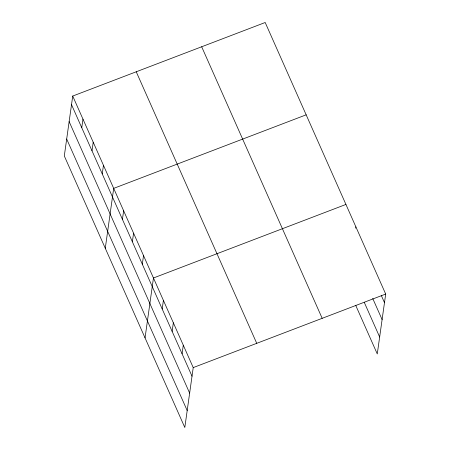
<?xml version="1.0" encoding="UTF-8"?>
<svg xmlns="http://www.w3.org/2000/svg" width="450" height="450" viewBox="0 0 450 450"><rect width="100%" height="100%" fill="white"/><g stroke="black" fill="none" stroke-linecap="round" stroke-linejoin="round"><path stroke-width="0.67" d="M72.726 96.052L64.305 155.947L184.809 427.5L193.23 367.599L72.726 96.052L265.191 22.5L385.695 294.053L377.274 353.947L355.686 305.303M81.759 127.738L82.969 119.132M92.002 150.817L93.212 142.217M102.246 173.903L103.455 165.296M105.278 248.276L113.698 188.376L306.163 114.829M122.428 219.386L123.638 210.78M132.368 241.791L133.577 233.184M142.312 264.189L143.522 255.589M145.046 337.888L153.461 277.988L345.926 204.441M162.197 308.998L163.406 300.392M172.136 331.402L173.346 322.796M182.076 353.807L183.285 345.201M355.68 228.167L355.871 226.845M193.23 367.599L385.695 294.053M381.358 295.616L384.486 302.659M372.729 298.463L382.106 319.584M364.314 302.456L379.654 337.022M201.673 46.772L322.183 318.324M136.237 71.781L256.742 343.333M71.516 104.653L192.021 376.206M69.137 121.584L189.641 393.131M66.684 139.022L187.189 410.574"/></g></svg>
